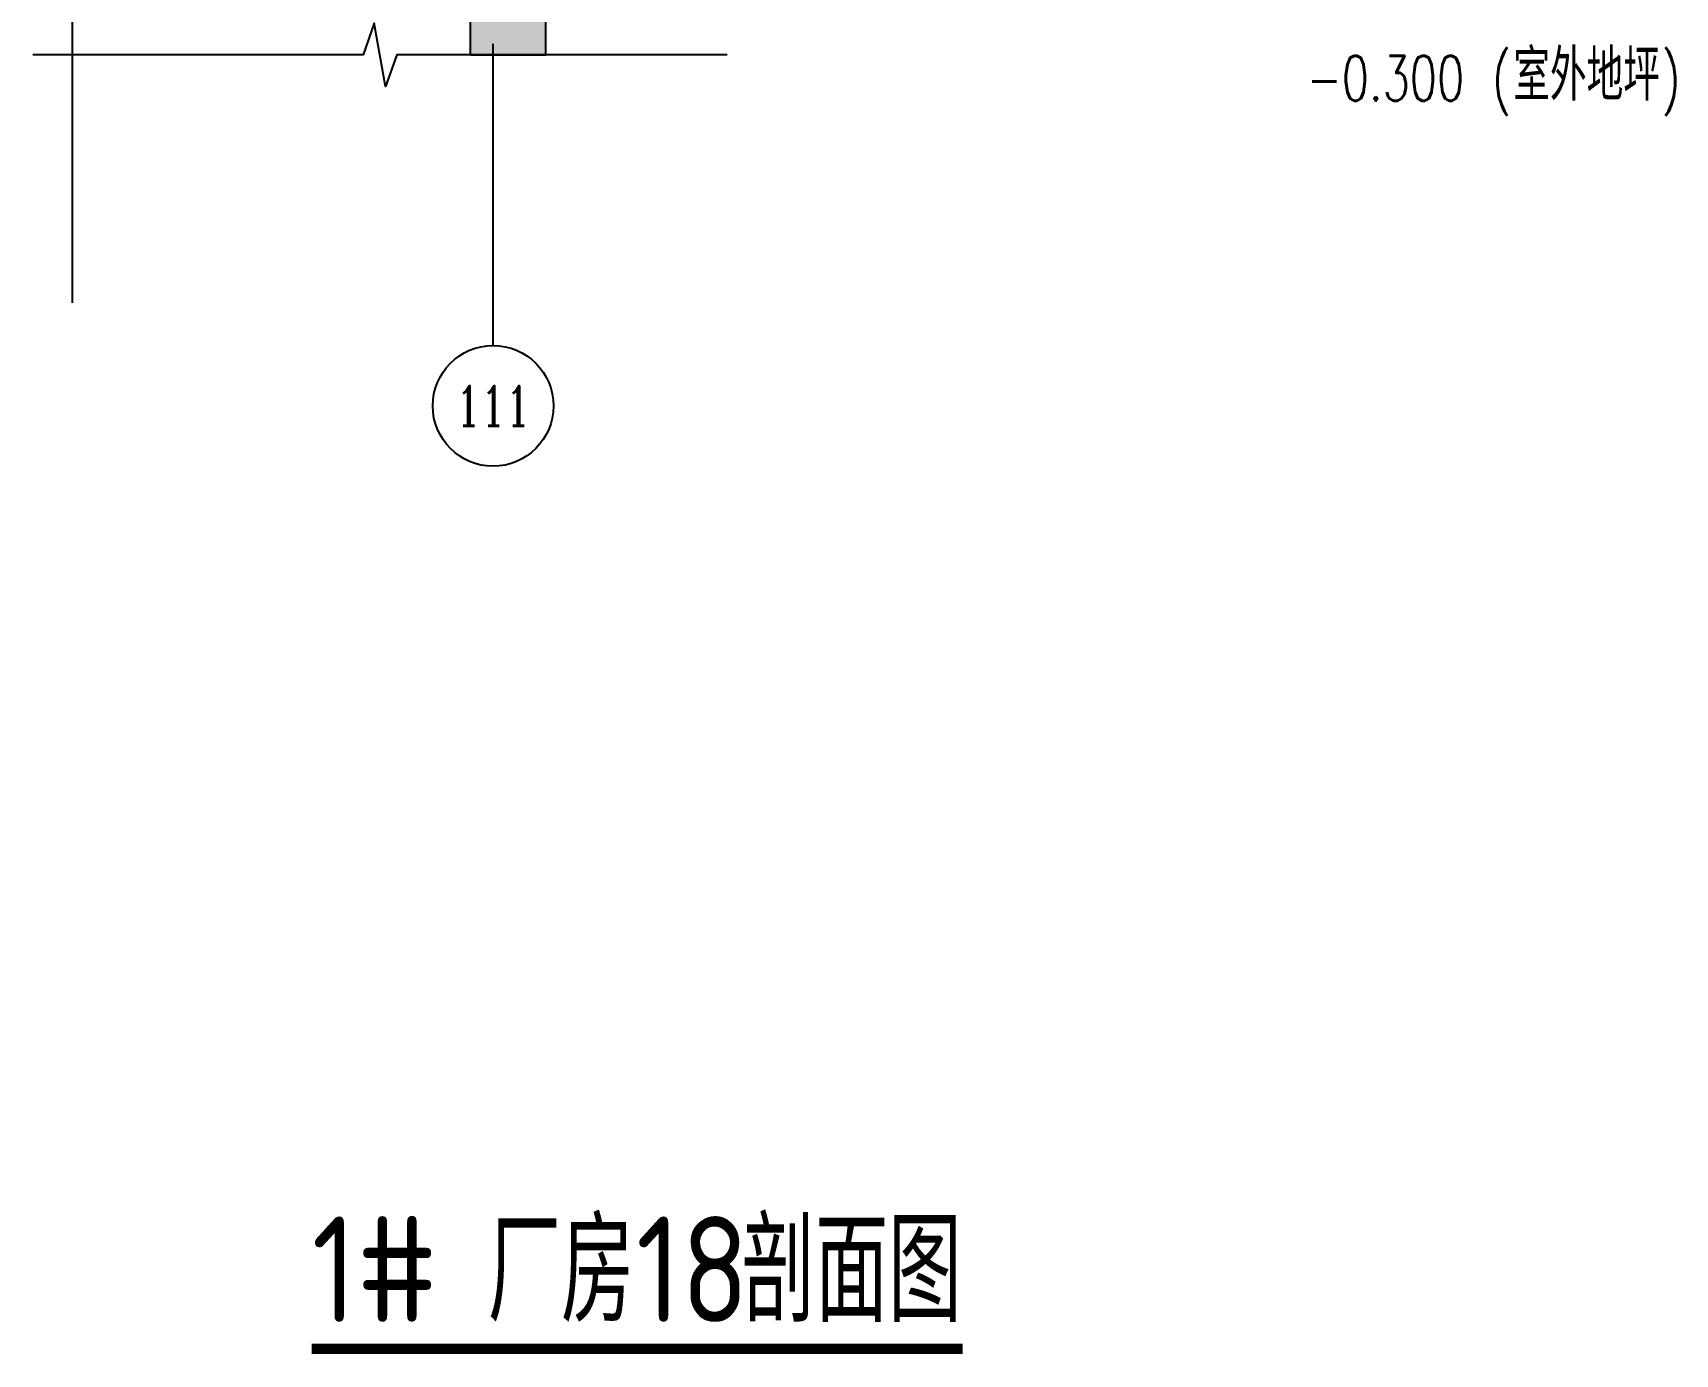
# Model space of a CAD drawing. Extents: x -1899985 to -450366, y 556196 to 2151267.
# Drawn here: x -1513626 to -1502739, y 558897 to 567652 of the extents above; entities that cross this region are included whole.
import ezdxf
from ezdxf.enums import TextEntityAlignment as Align

# ---------------------------------------------------------------- set-up
doc = ezdxf.new("R2010")
doc.units = 0
doc.header["$LTSCALE"] = 1000
doc.header["$MEASUREMENT"] = 0
doc.linetypes.add('DOTE', pattern=[2.42, 2, -0.2, 0.02, -0.2])
for name, color, linetype in [('A-AXIS-D', 1, 'Continuous'), ('A-AXIS-DOTE', 14, 'DOTE'), ('AS-COLN', 6, 'Continuous'), ('DIM_SYMB', 3, 'Continuous'), ('PUB_HATCH', 8, 'Continuous'), ('PUB_TEXT', 7, 'Continuous')]:
    doc.layers.add(name, color=color, linetype=linetype)
doc.styles.add('_TCH_AXIS', font='COMPLEX', dxfattribs={"bigfont": 'GBCBIG'})
doc.styles.add('_TCH_DIM', font='SIMPLEX', dxfattribs={"bigfont": 'GBCBIG'})
doc.styles.get("Standard").update_dxf_attribs({"font": 'gbenor.shx', "bigfont": 'gbcbig.shx'})

msp = doc.modelspace()

# ---------------------------------------------------------------- hatches: boundary and pattern name
at = {"layer": 'PUB_HATCH'}
msp.add_hatch(color=256, dxfattribs=at).paths.add_polyline_path([(-1510224.7, 567507.5), (-1510224.7, 567857.5), (-1510724.7, 567857.5), (-1510724.7, 567507.5)])

# ---------------------------------------------------------------- linework, layer by layer
at = {"layer": 'A-AXIS-D'}
msp.add_circle((-1510574.7, 565180.6), 400, dxfattribs=at)
at = {"layer": 'A-AXIS-DOTE'}
msp.add_line((-1510574.7, 565580.6), (-1510574.7, 585146), dxfattribs=at)
at = {"layer": 'AS-COLN'}
for p, q in [((-1510724.7, 567507.5), (-1510724.7, 567857.5)), ((-1510224.7, 567507.5), (-1510224.7, 567857.5)), ((-1510724.7, 567507.5), (-1510224.7, 567507.5))]:
    msp.add_line(p, q, dxfattribs=at)
at = {"layer": 'DIM_SYMB'}
for points in [[(-1513365.1, 584475.8), (-1513365.1, 575282.3), (-1513155.1, 575205.9), (-1513575.1, 575131.8), (-1513365.1, 575057.3), (-1513365.1, 565863.8)], [(-1509022.9, 567507.5), (-1511211.7, 567507.5), (-1511288.1, 567297.5), (-1511362.2, 567717.5), (-1511436.7, 567507.5), (-1513625.5, 567507.5)]]:
    msp.add_lwpolyline(points, dxfattribs=at)
at = {"layer": 'DIM_SYMB', "const_width": 70}
msp.add_lwpolyline([(-1511776.9, 558932.5), (-1507461.7, 558932.5)], dxfattribs=at)

# ---------------------------------------------------------------- texts
at = {"layer": 'PUB_TEXT', "style": '_TCH_DIM', "width": 0.705882}
for s, p in [('(', (-1503952.1, 567202.5)), (')', (-1502829.1, 567202.5)), ('-0.300', (-1505182.1, 567202.5))]:
    msp.add_text(s, height=297.5, dxfattribs=at).set_placement(p)
at = {"layer": 'PUB_TEXT', "style": '_TCH_DIM'}
msp.add_text('室外地坪', height=337.59, dxfattribs=at).set_placement((-1503812.1, 567202.5))
at = {"layer": 'PUB_TEXT', "style": '_TCH_AXIS'}
msp.add_text('111', height=265.5, dxfattribs=at).set_placement((-1510821.3, 565047.9), (-1510328.2, 565047.9), align=Align.FIT)
at = {"layer": 'PUB_TEXT'}
for s, height, p in [('1#', 700, (-1511776.9, 559109.7)), ('厂房', 675.18, (-1510610.2, 559109.7)), ('18', 700, (-1509627.2, 559109.7)), ('剖面图', 675.18, (-1508927.2, 559109.7))]:
    msp.add_text(s, height=height, dxfattribs=at).set_placement(p)

doc.saveas('drawing.dxf')
